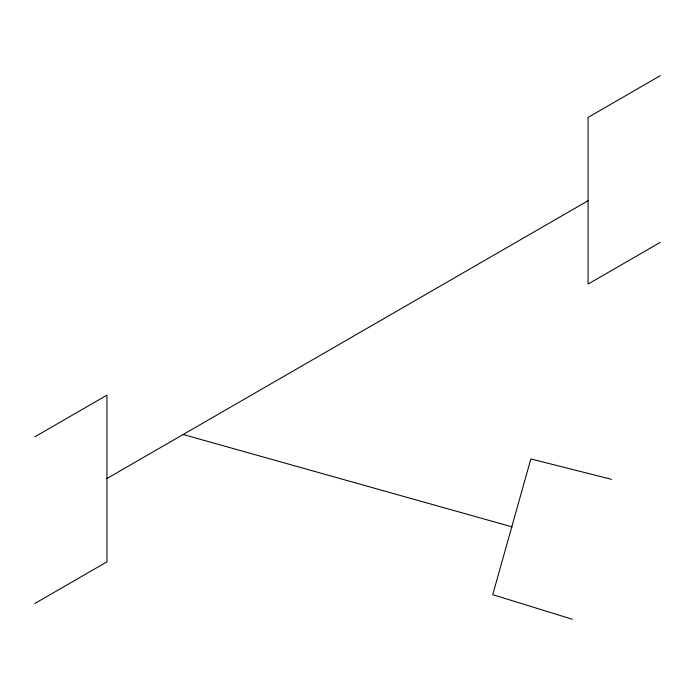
<?xml version="1.0" encoding="UTF-8"?>
<svg xmlns="http://www.w3.org/2000/svg" width="695" height="695" viewBox="0 0 695 695"><rect width="100%" height="100%" fill="white"/><g stroke="black" fill="none" stroke-linecap="round" stroke-linejoin="round"><path stroke-width="1.04" d="M34.75 436.851L106.926 395.186L106.926 561.864L34.75 603.529M660.25 75.72L588.074 117.394L588.074 284.064L660.25 242.399M106.926 478.525L588.074 200.725M611.643 479.368L530.85 458.943L492.738 594.651L572.35 619.28M183.176 434.497L512.163 526.897"/></g></svg>
